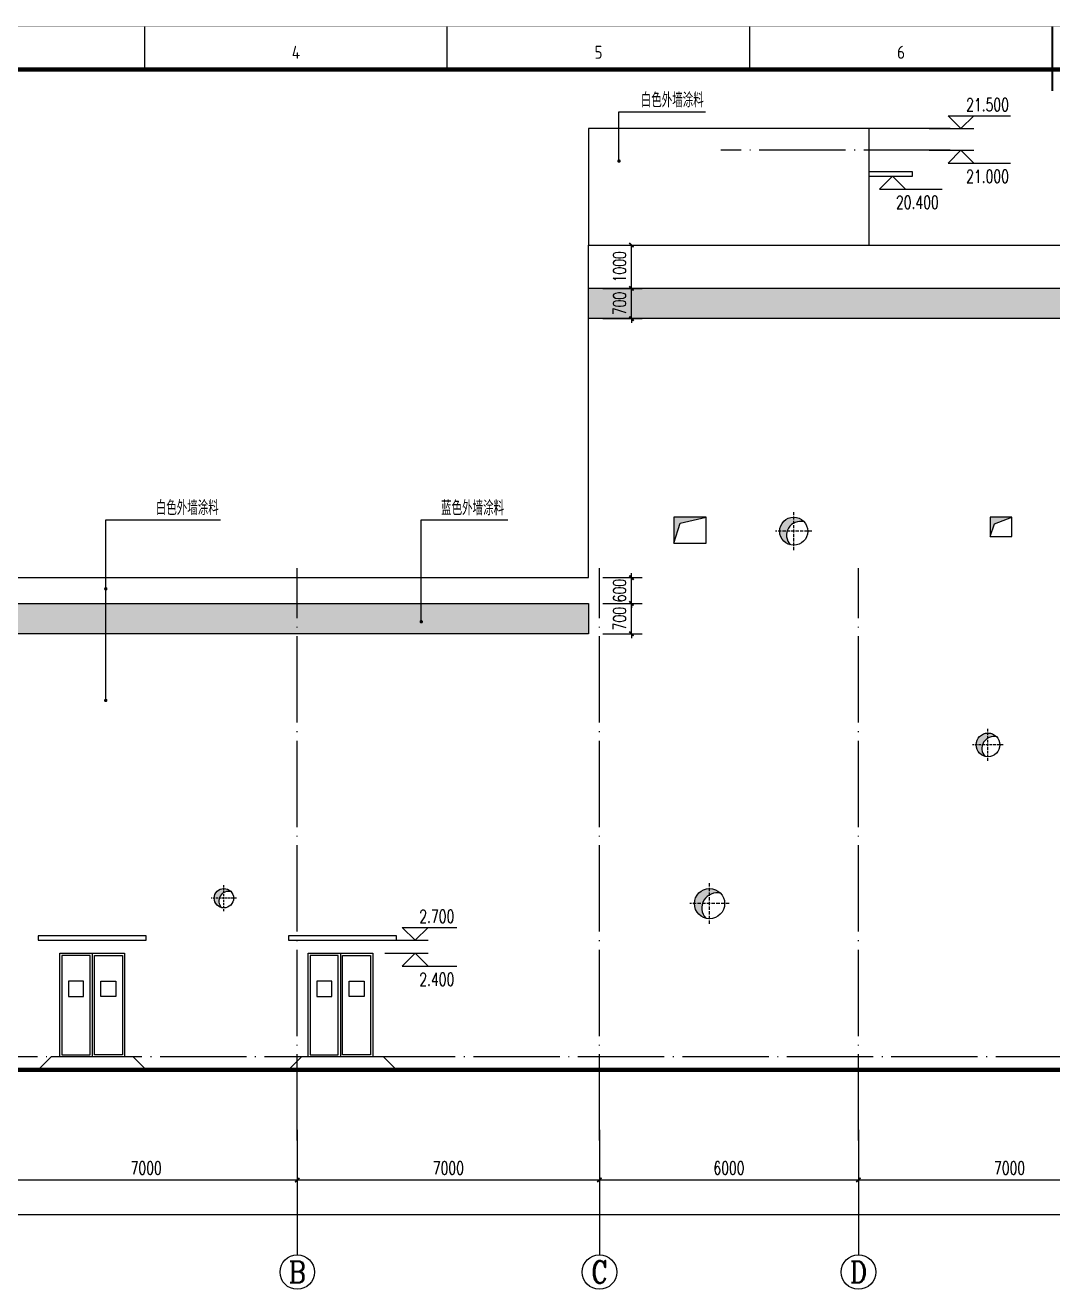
# Model space of a CAD drawing. Extents: x -59142 to 322364, y -122476 to 91021.
# Drawn here: x 53200 to 76999, y -92335 to -63026 of the extents above; entities that cross this region are included whole.
import ezdxf
from ezdxf.enums import TextEntityAlignment as Align

# ---------------------------------------------------------------- set-up
doc = ezdxf.new("R2010")
doc.units = 0
doc.header["$LTSCALE"] = 1000
doc.header["$MEASUREMENT"] = 0
doc.linetypes.add('DASH', pattern=[0.35, 0.25, -0.1])
doc.linetypes.add('DOTE', pattern=[2.42, 2, -0.2, 0.02, -0.2])
for name, color, linetype in [('AXIS', 3, 'Continuous'), ('AXIS_TEXT', 7, 'Continuous'), ('CENTRE LINE', 1, 'DOTE'), ('DIM_ELEV', 3, 'Continuous'), ('DIM_LEAD', 3, 'Continuous'), ('DOTE', 1, 'DOTE'), ('GROUND', 204, 'Continuous'), ('HOLE', 6, 'Continuous'), ('PUB_DIM', 3, 'Continuous'), ('PUB_TEXT', 7, 'Continuous'), ('STAIR', 2, 'Continuous'), ('WALL', 255, 'Continuous'), ('WINDOW', 4, 'Continuous')]:
    doc.layers.add(name, color=color, linetype=linetype)
doc.styles.add('_TCH_AXIS', font='COMPLEX', dxfattribs={"bigfont": 'GBCBIG'})
doc.styles.add('_TCH_DIM', font='SIMPLEX', dxfattribs={"bigfont": 'GBCBIG'})
doc.styles.add('_TCH_DIM_T3', font='SIMPLEX', dxfattribs={"width": 0.705882, "bigfont": 'GBCBIG'})
doc.styles.get("Standard").update_dxf_attribs({"font": 'gbenor.shx', "bigfont": 'gbcbig.shx'})
doc.styles.add('TK', font='GEDITXT.SHX', dxfattribs={"width": 0.85, "height": 3.5, "bigfont": 'DXT.SHX'})
doc.dimstyles.new('_TCH_ARCH&&100', dxfattribs={"dimtxt": 297.5, "dimasz": 100, "dimexe": 250, "dimexo": 300, "dimgap": 126.25, "dimtad": 1, "dimdec": 0, "dimzin": 0, "dimdsep": 46, "dimtxsty": '_TCH_DIM_T3', "dimblk": 'ARCHTICK', "dimcen": 0.09, "dimazin": 2, "dimtfac": 1, "dimtdec": 0, "dimtix": 1, "dimtmove": 2, "dimatfit": 3, "dimfxl": 1, "dimtolj": 1, "dimtzin": 0, "dimarcsym": 0})

# ---------------------------------------------------------------- blocks, each defined once
blk = doc.blocks.new('dgdsgagd')
at = {"layer": 'WINDOW'}
blk.add_line((750, 2400), (750, 0), dxfattribs=at)
for points in [[(0, 0), (1500, 0), (1500, 2400), (0, 2400)], [(50, 50), (700, 50), (700, 2350), (50, 2350)], [(1450, 50), (800, 50), (800, 2350), (1450, 2350)], [(200, 1400), (550, 1400), (550, 1750), (200, 1750)], [(1300, 1400), (950, 1400), (950, 1750), (1300, 1750)]]:
    blk.add_lwpolyline(points, close=True, dxfattribs=at)
blk = doc.blocks.new('GEDI_WK_A1')
at = {"color": 3}
for p, q in [((210.25, 584), (210.25, 594)), ((280.33, 584), (280.33, 594)), ((350.42, 584), (350.42, 594)), ((420.5, 584), (420.5, 594))]:
    blk.add_line(p, q, dxfattribs=at)
for points, const_width in [([(0, 0), (841, 0), (841, 594), (0, 594)], 0.1), ([(25, 10), (831, 10), (831, 584), (25, 584)], 1)]:
    blk.add_lwpolyline(points, close=True, dxfattribs=dict(at, const_width=const_width))
at = {"color": 3, "const_width": 0.5}
blk.add_lwpolyline([(420.5, 579), (420.5, 594)], dxfattribs=at)
at = {"color": 3}
for s, p in [('4', (245.29, 588)), ('5', (315.38, 588)), ('6', (385.46, 588))]:
    blk.add_text(s, height=3, dxfattribs=at).set_placement(p, align=Align.MIDDLE)
blk = doc.blocks.new('A$C67E35CD0')
blk.add_blockref('GEDI_WK_A1', (0, 0))
at = {"style": 'TK', "width": 0.85}
for tag, height, p in [('PROJECTNAME', 4.75, (776, 44)), ('PHASE', 4, (818, 44)), ('DRAWINGNAME', 4.75, (786, 31))]:
    blk.add_attdef(tag, text='', height=height, dxfattribs=at).set_placement(p, align=Align.MIDDLE_CENTER)
for tag, p, height in [('APPROVE', (663, 32.75), 3.5), ('DESIGN', (708, 32.75), 3.5), ('REVIEW1', (663, 25.75), 3.5), ('DRAW', (708, 25.75), 3.5), ('REVIEW2', (663, 18.75), 3.5), ('PROPORTION', (708, 18.75), 3.5), ('DRAWINGNUMBER', (758, 18.5), 4), ('CHECK', (663, 11.75), 3.5), ('DATE', (708, 11.75), 3.5), ('VERSION', (824, 11.75), 3.5)]:
    blk.add_attdef(tag, p, '', height=height, dxfattribs=at)
blk = doc.blocks.new('afefqwer')
at = {"xscale": 100, "yscale": 100, "zscale": 100}
blk.add_blockref('A$C67E35CD0', (-84100, 0), dxfattribs=at)
blk = doc.blocks.new('dafdsf')
at = {"layer": 'HOLE'}
h = blk.add_hatch(color=256, dxfattribs=at)
h.dxf.hatch_style = 1
h.paths.add_polyline_path([(-225, 0, 0.342373), (-56, -218, -0.74588), (166, 152, 0.684245)])
at = {"layer": 'HOLE', "color": 251, "linetype": 'DASH', "ltscale": 0.2}
for p, q in [((0, -303), (0, 303)), ((291, 0), (-291, 0))]:
    blk.add_line(p, q, dxfattribs=at)
at = {"layer": 'HOLE'}
blk.add_circle((0, 0), 225, dxfattribs=at)
blk.add_arc((110, -66), 225, 75.5992, 222.4733, dxfattribs=at)
blk = doc.blocks.new('_ArchTick')
at = {"color": 0, "linetype": 'ByBlock', "const_width": 0.4}
blk.add_lwpolyline([(-0.5, -0.5), (0.5, 0.5)], dxfattribs=at)
blk = doc.blocks.new('*D452')
at = {"layer": 'Defpoints', "color": 0, "transparency": 16777216}
for p in [(66281, -75819), (67241, -75819), (66281, -76419)]:
    blk.add_point(p, dxfattribs=at)
at = {"layer": 'PUB_DIM', "color": 0, "lineweight": -2, "transparency": 16777216}
for p, q in [((66581, -75819), (67491, -75819)), ((67241, -75819), (67241, -75719)), ((67241, -76419), (67241, -75819)), ((66581, -76419), (67491, -76419)), ((67241, -76419), (67241, -76519))]:
    blk.add_line(p, q, dxfattribs=at)
at = {"layer": 'PUB_DIM', "color": 0, "lineweight": -2, "transparency": 16777216, "xscale": 100, "yscale": 100, "zscale": 100}
for p, rotation in [((67241, -75819), 270), ((67241, -76419), 90)]:
    blk.add_blockref('_ArchTick', p, dxfattribs=dict(at, rotation=rotation))
at = {"layer": 'PUB_DIM', "color": 0, "transparency": 16777216, "insert": (66966, -76119), "char_height": 297.5, "attachment_point": 5, "rotation": 90, "style": '_TCH_DIM_T3'}
blk.add_mtext('\\A1;600', dxfattribs=at)
blk = doc.blocks.new('*D453')
at = {"layer": 'Defpoints', "color": 0, "transparency": 16777216}
for p in [(66281, -76419), (67241, -76419), (66281, -77119)]:
    blk.add_point(p, dxfattribs=at)
at = {"layer": 'PUB_DIM', "color": 0, "lineweight": -2, "transparency": 16777216}
for p, q in [((66581, -76419), (67491, -76419)), ((67241, -76419), (67241, -76319)), ((67241, -77119), (67241, -76419)), ((66581, -77119), (67491, -77119)), ((67241, -77119), (67241, -77219))]:
    blk.add_line(p, q, dxfattribs=at)
at = {"layer": 'PUB_DIM', "color": 0, "lineweight": -2, "transparency": 16777216, "xscale": 100, "yscale": 100, "zscale": 100}
for p, rotation in [((67241, -76419), 270), ((67241, -77119), 90)]:
    blk.add_blockref('_ArchTick', p, dxfattribs=dict(at, rotation=rotation))
at = {"layer": 'PUB_DIM', "color": 0, "transparency": 16777216, "insert": (66966, -76769), "char_height": 297.5, "attachment_point": 5, "rotation": 90, "style": '_TCH_DIM_T3'}
blk.add_mtext('\\A1;700', dxfattribs=at)
blk = doc.blocks.new('*D454')
at = {"layer": 'Defpoints', "color": 0, "transparency": 16777216}
for p in [(66281, -68119), (67241, -68119), (66281, -69119)]:
    blk.add_point(p, dxfattribs=at)
at = {"layer": 'PUB_DIM', "color": 0, "lineweight": -2, "transparency": 16777216}
for p, q in [((66581, -68119), (67491, -68119)), ((67241, -69119), (67241, -68119)), ((66581, -69119), (67491, -69119))]:
    blk.add_line(p, q, dxfattribs=at)
at = {"layer": 'PUB_DIM', "color": 0, "lineweight": -2, "transparency": 16777216, "xscale": 100, "yscale": 100, "zscale": 100}
for p, rotation in [((67241, -68119), 90), ((67241, -69119), 270)]:
    blk.add_blockref('_ArchTick', p, dxfattribs=dict(at, rotation=rotation))
at = {"layer": 'PUB_DIM', "color": 0, "transparency": 16777216, "insert": (66966, -68619), "char_height": 297.5, "attachment_point": 5, "rotation": 90, "style": '_TCH_DIM_T3'}
blk.add_mtext('\\A1;1000', dxfattribs=at)
blk = doc.blocks.new('*D455')
at = {"layer": 'Defpoints', "color": 0, "transparency": 16777216}
for p in [(66281, -69119), (67241, -69119), (66281, -69819)]:
    blk.add_point(p, dxfattribs=at)
at = {"layer": 'PUB_DIM', "color": 0, "lineweight": -2, "transparency": 16777216}
for p, q in [((66581, -69119), (67491, -69119)), ((67241, -69119), (67241, -69019)), ((67241, -69819), (67241, -69119)), ((66581, -69819), (67491, -69819)), ((67241, -69819), (67241, -69919))]:
    blk.add_line(p, q, dxfattribs=at)
at = {"layer": 'PUB_DIM', "color": 0, "lineweight": -2, "transparency": 16777216, "xscale": 100, "yscale": 100, "zscale": 100}
for p, rotation in [((67241, -69119), 270), ((67241, -69819), 90)]:
    blk.add_blockref('_ArchTick', p, dxfattribs=dict(at, rotation=rotation))
at = {"layer": 'PUB_DIM', "color": 0, "transparency": 16777216, "insert": (66966, -69469), "char_height": 297.5, "attachment_point": 5, "rotation": 90, "style": '_TCH_DIM_T3'}
blk.add_mtext('\\A1;700', dxfattribs=at)
blk = doc.blocks.new('*D975')
at = {"layer": 'AXIS', "color": 0, "lineweight": -2, "transparency": 16777216}
for p, q in [((52500, -88608), (52500, -90020)), ((59500, -88608), (59500, -90020)), ((52500, -89770), (59500, -89770))]:
    blk.add_line(p, q, dxfattribs=at)
at = {"layer": 'Defpoints', "color": 0, "transparency": 16777216}
for p in [(52500, -88308), (59500, -88308), (59500, -89770)]:
    blk.add_point(p, dxfattribs=at)
at = {"layer": 'AXIS', "color": 0, "lineweight": -2, "transparency": 16777216, "xscale": 100, "yscale": 100, "zscale": 100, "rotation": 180}
blk.add_blockref('_ArchTick', (52500, -89770), dxfattribs=at)
at = {"layer": 'AXIS', "color": 0, "lineweight": -2, "transparency": 16777216, "xscale": 100, "yscale": 100, "zscale": 100}
blk.add_blockref('_ArchTick', (59500, -89770), dxfattribs=at)
at = {"layer": 'AXIS', "color": 0, "transparency": 16777216, "insert": (56000, -89495), "char_height": 297.5, "attachment_point": 5, "style": '_TCH_DIM_T3'}
blk.add_mtext('\\A1;7000', dxfattribs=at)
blk = doc.blocks.new('*D976')
at = {"layer": 'AXIS', "color": 0, "lineweight": -2, "transparency": 16777216}
for p, q in [((59500, -88608), (59500, -90020)), ((66500, -88608), (66500, -90020)), ((59500, -89770), (66500, -89770))]:
    blk.add_line(p, q, dxfattribs=at)
at = {"layer": 'Defpoints', "color": 0, "transparency": 16777216}
for p in [(59500, -88308), (66500, -88308), (66500, -89770)]:
    blk.add_point(p, dxfattribs=at)
at = {"layer": 'AXIS', "color": 0, "lineweight": -2, "transparency": 16777216, "xscale": 100, "yscale": 100, "zscale": 100, "rotation": 180}
blk.add_blockref('_ArchTick', (59500, -89770), dxfattribs=at)
at = {"layer": 'AXIS', "color": 0, "lineweight": -2, "transparency": 16777216, "xscale": 100, "yscale": 100, "zscale": 100}
blk.add_blockref('_ArchTick', (66500, -89770), dxfattribs=at)
at = {"layer": 'AXIS', "color": 0, "transparency": 16777216, "insert": (63000, -89495), "char_height": 297.5, "attachment_point": 5, "style": '_TCH_DIM_T3'}
blk.add_mtext('\\A1;7000', dxfattribs=at)
blk = doc.blocks.new('*D977')
at = {"layer": 'AXIS', "color": 0, "lineweight": -2, "transparency": 16777216}
for p, q in [((66500, -88608), (66500, -90020)), ((72500, -88608), (72500, -90020)), ((66500, -89770), (72500, -89770))]:
    blk.add_line(p, q, dxfattribs=at)
at = {"layer": 'Defpoints', "color": 0, "transparency": 16777216}
for p in [(66500, -88308), (72500, -88308), (72500, -89770)]:
    blk.add_point(p, dxfattribs=at)
at = {"layer": 'AXIS', "color": 0, "lineweight": -2, "transparency": 16777216, "xscale": 100, "yscale": 100, "zscale": 100, "rotation": 180}
blk.add_blockref('_ArchTick', (66500, -89770), dxfattribs=at)
at = {"layer": 'AXIS', "color": 0, "lineweight": -2, "transparency": 16777216, "xscale": 100, "yscale": 100, "zscale": 100}
blk.add_blockref('_ArchTick', (72500, -89770), dxfattribs=at)
at = {"layer": 'AXIS', "color": 0, "transparency": 16777216, "insert": (69500, -89495), "char_height": 297.5, "attachment_point": 5, "style": '_TCH_DIM_T3'}
blk.add_mtext('\\A1;6000', dxfattribs=at)
blk = doc.blocks.new('*D978')
at = {"layer": 'AXIS', "color": 0, "lineweight": -2, "transparency": 16777216}
for p, q in [((72500, -88608), (72500, -90020)), ((79500, -88608), (79500, -90020)), ((72500, -89770), (79500, -89770))]:
    blk.add_line(p, q, dxfattribs=at)
at = {"layer": 'Defpoints', "color": 0, "transparency": 16777216}
for p in [(72500, -88308), (79500, -88308), (79500, -89770)]:
    blk.add_point(p, dxfattribs=at)
at = {"layer": 'AXIS', "color": 0, "lineweight": -2, "transparency": 16777216, "xscale": 100, "yscale": 100, "zscale": 100, "rotation": 180}
blk.add_blockref('_ArchTick', (72500, -89770), dxfattribs=at)
at = {"layer": 'AXIS', "color": 0, "lineweight": -2, "transparency": 16777216, "xscale": 100, "yscale": 100, "zscale": 100}
blk.add_blockref('_ArchTick', (79500, -89770), dxfattribs=at)
at = {"layer": 'AXIS', "color": 0, "transparency": 16777216, "insert": (76000, -89495), "char_height": 297.5, "attachment_point": 5, "style": '_TCH_DIM_T3'}
blk.add_mtext('\\A1;7000', dxfattribs=at)
blk = doc.blocks.new('*D984')
at = {"layer": 'AXIS', "color": 0, "lineweight": -2, "transparency": 16777216}
for p, q in [((52500, -88608), (52500, -90820)), ((107000, -88608), (107000, -90820)), ((52500, -90570), (107000, -90570))]:
    blk.add_line(p, q, dxfattribs=at)
at = {"layer": 'Defpoints', "color": 0, "transparency": 16777216}
for p in [(52500, -88308), (107000, -88308), (107000, -90570)]:
    blk.add_point(p, dxfattribs=at)
at = {"layer": 'AXIS', "color": 0, "lineweight": -2, "transparency": 16777216, "xscale": 100, "yscale": 100, "zscale": 100, "rotation": 180}
blk.add_blockref('_ArchTick', (52500, -90570), dxfattribs=at)
at = {"layer": 'AXIS', "color": 0, "lineweight": -2, "transparency": 16777216, "xscale": 100, "yscale": 100, "zscale": 100}
blk.add_blockref('_ArchTick', (107000, -90570), dxfattribs=at)
at = {"layer": 'AXIS', "color": 0, "transparency": 16777216, "insert": (79750, -90295), "char_height": 297.5, "attachment_point": 5, "style": '_TCH_DIM_T3'}
blk.add_mtext('\\A1;54500', dxfattribs=at)

msp = doc.modelspace()

# ---------------------------------------------------------------- hatches: boundary and pattern name
at = {"layer": 'HOLE'}
h = msp.add_hatch(color=256, dxfattribs=at)
h.dxf.hatch_style = 1
h.paths.add_polyline_path([(68225, -74418.9), (68225, -75018.9), (68367, -74556.9), (68975, -74418.9)])
h = msp.add_hatch(color=256, dxfattribs=at)
h.dxf.hatch_style = 1
h.paths.add_polyline_path([(75550, -74418.9), (75550, -74868.9), (75654.5, -74570.4), (76050, -74418.9)])

# ---------------------------------------------------------------- linework, layer by layer
at = {"layer": 'AXIS'}
for p, q in [((59500, -88608.4), (59500, -91502.9)), ((66500, -88608.4), (66500, -91502.9)), ((72500, -88608.4), (72500, -91502.9))]:
    msp.add_line(p, q, dxfattribs=at)
for centre in [(59500, -91902.9), (66500, -91902.9), (72500, -91902.9)]:
    msp.add_circle(centre, 400, dxfattribs=at)
at = {"layer": 'CENTRE LINE'}
for p, q in [((74621.5, -65418.9), (69312, -65418.9)), ((74621.5, -65918.9), (69312, -65918.9)), ((111560.8, -86918.9), (42550.6, -86918.9))]:
    msp.add_line(p, q, dxfattribs=at)
at = {"layer": 'DIM_ELEV'}
for p, q in [((74874.5, -65418.9), (74574.5, -65118.9)), ((74574.5, -65118.9), (76024.5, -65118.9)), ((74874.5, -65418.9), (75174.5, -65118.9)), ((74135.3, -65418.9), (75174.5, -65418.9)), ((74135.3, -65918.9), (75174.5, -65918.9)), ((74874.5, -65918.9), (74574.5, -66218.9)), ((74874.5, -65918.9), (75174.5, -66218.9)), ((74574.5, -66218.9), (76024.5, -66218.9)), ((73289.5, -66518.9), (72989.5, -66818.9)), ((73289.5, -66518.9), (73589.5, -66818.9)), ((72989.5, -66818.9), (74439.5, -66818.9)), ((62231.5, -84218.9), (61931.5, -83918.9)), ((61931.5, -83918.9), (63197.5, -83918.9)), ((62231.5, -84218.9), (62531.5, -83918.9)), ((61531.5, -84218.9), (62531.5, -84218.9)), ((61531.5, -84518.9), (62531.5, -84518.9)), ((62231.5, -84518.9), (61931.5, -84818.9)), ((62231.5, -84518.9), (62531.5, -84818.9)), ((61931.5, -84818.9), (63197.5, -84818.9))]:
    msp.add_line(p, q, dxfattribs=at)
at = {"layer": 'DIM_LEAD'}
for p, q in [((66952.5, -66171), (66952.5, -65031)), ((66952.5, -65031), (68954.5, -65031)), ((55064, -78663), (55064, -74476.5)), ((55064, -76078.5), (55064, -74476.5)), ((55064, -74476.5), (57720, -74476.5)), ((62372.5, -76840), (62372.5, -74479.5)), ((62372.5, -74479.5), (64374.5, -74479.5))]:
    msp.add_line(p, q, dxfattribs=at)
at = {"layer": 'DIM_LEAD', "const_width": 40}
for points in [[(66952.5, -66191, 1), (66952.5, -66151, 1)], [(55064, -76098.5, 1), (55064, -76058.5, 1)], [(62372.5, -76860, 1), (62372.5, -76820, 1)], [(55064, -78683, 1), (55064, -78643, 1)]]:
    msp.add_lwpolyline(points, format="xyb", close=True, dxfattribs=at)
at = {"layer": 'DOTE'}
for p, q in [((59500, -88857.5), (59500, -75597.5)), ((66500, -88857.5), (66500, -75597.5)), ((72500, -88857.5), (72500, -75597.5))]:
    msp.add_line(p, q, dxfattribs=at)
at = {"layer": 'GROUND', "color": 151}
for p, q in [((107250, -69118.9), (66250, -69118.9)), ((107250, -69818.9), (66250, -69818.9))]:
    msp.add_line(p, q, dxfattribs=at)
at = {"layer": 'GROUND', "color": 151, "const_width": 700}
for points in [[(66250, -69468.9), (107250, -69468.9)], [(47950, -76768.9), (66250, -76768.9)]]:
    msp.add_lwpolyline(points, dxfattribs=at)
at = {"layer": 'GROUND', "color": 151}
msp.add_lwpolyline([(47950, -76418.9), (66250, -76418.9), (66250, -77118.9), (47950, -77118.9)], dxfattribs=at)
at = {"layer": 'HOLE'}
for points in [[(68225, -75018.9), (68975, -75018.9), (68975, -74418.9), (68225, -74418.9)], [(75550, -74868.9), (76050, -74868.9), (76050, -74418.9), (75550, -74418.9)]]:
    msp.add_lwpolyline(points, close=True, dxfattribs=at)
for points in [[(68225, -75018.9), (68367, -74556.9), (68975, -74418.9)], [(75550, -74868.9), (75654.5, -74570.4), (76050, -74418.9)]]:
    msp.add_lwpolyline(points, dxfattribs=at)
at = {"layer": 'STAIR'}
for points in [[(72750, -68118.9), (72750, -65418.9), (66250, -65418.9), (66250, -68118.9)], [(72750, -66518.9), (73750, -66518.9), (73750, -66418.9), (72750, -66418.9)], [(56000, -87218.9), (55700, -86918.9), (53800, -86918.9), (53500, -87218.9)], [(61800, -87218.9), (61500, -86918.9), (59600, -86918.9), (59300, -87218.9)]]:
    msp.add_lwpolyline(points, dxfattribs=at)
for points in [[(56000, -84218.9), (56000, -84118.9), (53500, -84118.9), (53500, -84218.9)], [(61800, -84218.9), (61800, -84118.9), (59300, -84118.9), (59300, -84218.9)]]:
    msp.add_lwpolyline(points, close=True, dxfattribs=at)
at = {"layer": 'WALL'}
msp.add_lwpolyline([(52250, -87218.9), (52250, -83018.9), (48250, -83018.9), (48250, -83218.9), (47950, -83218.9), (47950, -75818.9), (66250, -75818.9), (66250, -68118.9), (107250, -68118.9), (107250, -87218.9)], dxfattribs=at)
at = {"layer": 'WALL', "color": 254}
msp.add_lwpolyline([(114825.1, -87218.9, 100, 100, 0), (49276.5, -87218.9, 100, 100, 0)], format="xyseb", dxfattribs=at)

# ---------------------------------------------------------------- block references
msp.add_blockref('afefqwer', (119040.5, -122451))
at = {"layer": 'HOLE'}
for p, xscale, yscale, zscale in [((71000, -74743.9), 1.444444444444444, 1.444444444444444, 1.444444444444444), ((75500, -79693.9), 1.222222222222222, 1.222222222222222, 1.222222222222222), ((69050, -83368.9), 1.555555555555556, 1.555555555555556, 1.555555555555556)]:
    msp.add_blockref('dafdsf', p, dxfattribs=dict(at, xscale=xscale, yscale=yscale, zscale=zscale))
msp.add_blockref('dafdsf', (57800, -83243.9), dxfattribs=at)
at = {"layer": 'WINDOW', "xscale": -1}
for p in [(55500, -86918.9), (61250, -86918.9)]:
    msp.add_blockref('dgdsgagd', p, dxfattribs=at)

# ---------------------------------------------------------------- texts
at = {"layer": 'AXIS_TEXT', "style": '_TCH_AXIS'}
for s, height, p, p2 in [('B', 497.4, (59298.6, -92151.6), (59701.3, -92151.6)), ('C', 520.8, (66314, -92163.3), (66686, -92163.3)), ('D', 497.4, (72298.6, -92151.6), (72701.3, -92151.6))]:
    msp.add_text(s, height=height, dxfattribs=at).set_placement(p, p2, align=Align.FIT)
at = {"layer": 'PUB_TEXT', "style": '_TCH_DIM'}
for s, p in [('白色外墙涂料', (67456.9, -64926)), ('白色外墙涂料', (56222.4, -74371.5)), ('蓝色外墙涂料', (62832.3, -74374.5))]:
    msp.add_text(s, height=337.59, dxfattribs=at).set_placement(p)
at = {"layer": 'PUB_TEXT', "style": '_TCH_DIM', "width": 0.705882}
for s, p in [('21.500', (74994.5, -65013.9)), ('21.000', (74994.5, -66673.9)), ('20.400', (73369.5, -67273.9)), ('2.700', (62327.5, -83813.9)), ('2.400', (62327.5, -85273.9))]:
    msp.add_text(s, height=297.5, dxfattribs=at).set_placement(p)

# ---------------------------------------------------------------- dimensions: what is measured, and where the dimension line sits
at = {"layer": 'AXIS'}
for p1, p2, distance, picture, middle in [((52500, -88308.4), (59500, -88308.4), -1461.2, '*D975', (56000, -89494.7)), ((52500, -88308.4), (107000, -88308.4), -2261.2, '*D984', (79750, -90294.7)), ((59500, -88308.4), (66500, -88308.4), -1461.2, '*D976', (63000, -89494.7)), ((66500, -88308.4), (72500, -88308.4), -1461.2, '*D977', (69500, -89494.7)), ((72500, -88308.4), (79500, -88308.4), -1461.2, '*D978', (76000, -89494.7))]:
    dim = msp.add_aligned_dim(p1=p1, p2=p2, distance=distance, dimstyle='_TCH_ARCH&&100', dxfattribs=at)
    dim.commit()
    dim.dimension.update_dxf_attribs({"geometry": picture, "text_midpoint": middle})
at = {"layer": 'PUB_DIM'}
for p1, p2, picture, middle in [((66281, -69118.9), (66281, -68118.9), '*D454', (66966, -68618.9)), ((66281, -69818.9), (66281, -69118.9), '*D455', (66966, -69468.9)), ((66281, -76418.9), (66281, -75818.9), '*D452', (66966, -76118.9)), ((66281, -77118.9), (66281, -76418.9), '*D453', (66966, -76768.9))]:
    dim = msp.add_aligned_dim(p1=p1, p2=p2, distance=-960, dimstyle='_TCH_ARCH&&100', dxfattribs=at)
    dim.commit()
    dim.dimension.update_dxf_attribs({"geometry": picture, "text_midpoint": middle})

doc.saveas('drawing.dxf')
